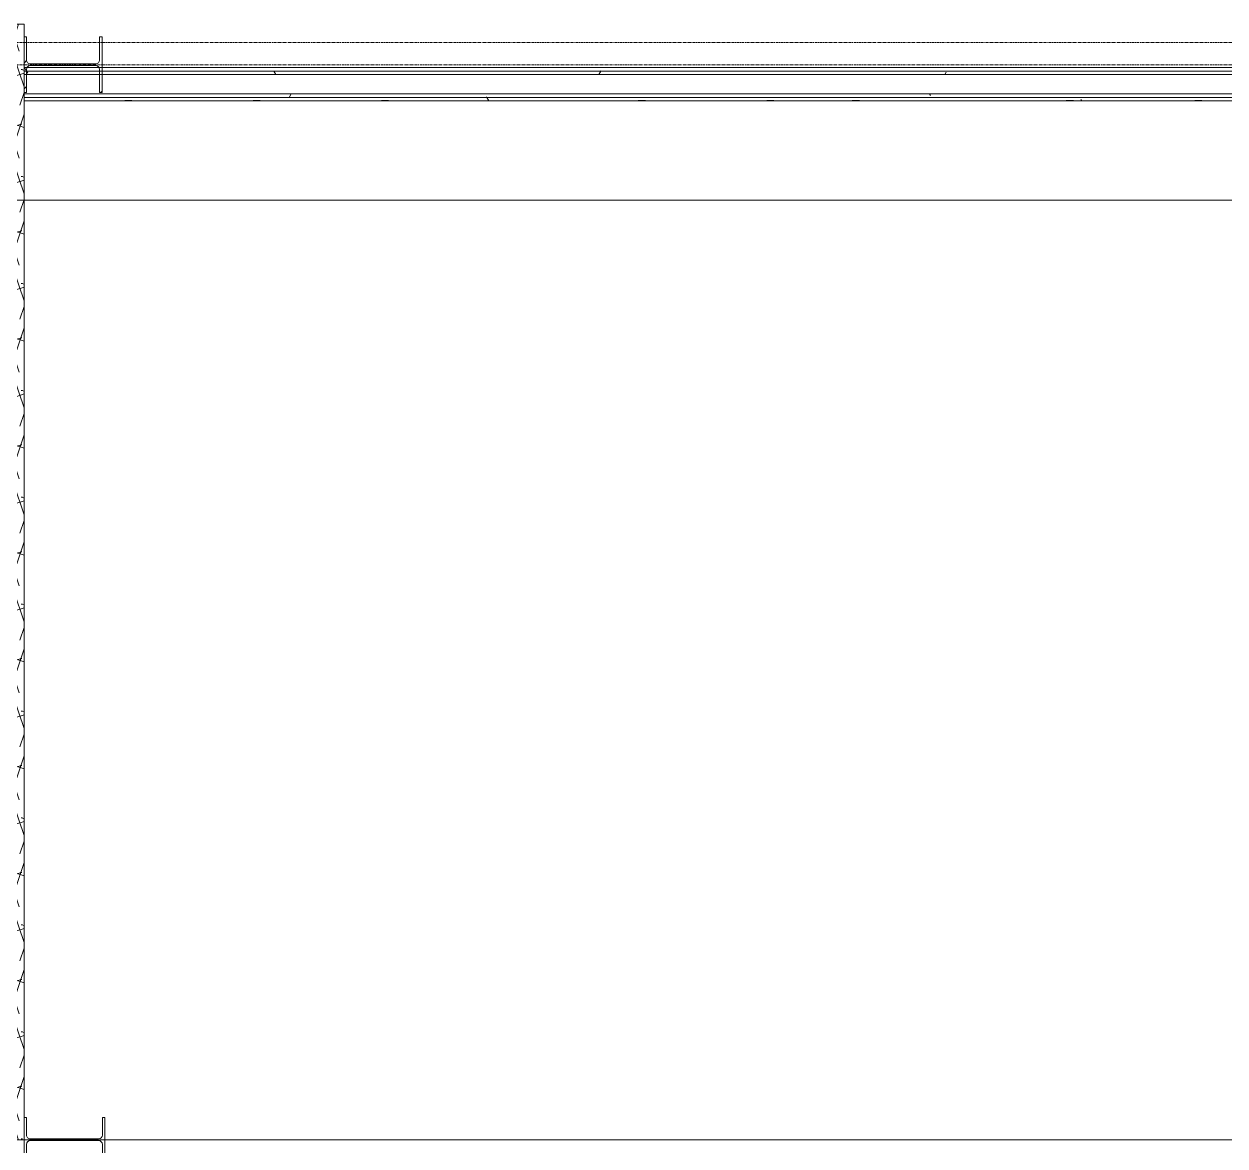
# Model space of a CAD drawing. Header units: inches. Extents: x 21592 to 24810, y -23179 to -20467.
# Drawn here: x 22069.6 to 22285.1, y -22544.2 to -22342.7 of the extents above; entities that cross this region are included whole.
import ezdxf

# ---------------------------------------------------------------- set-up
doc = ezdxf.new("R2010")
doc.units = ezdxf.units.IN
doc.header["$MEASUREMENT"] = 0
doc.linetypes.add('Grid Line 1_2_', pattern=[0.875, 0.5, -0.125, 0.125, -0.125])
for name, color, linetype, lineweight in [('A-WALL', 113, 'Continuous', 20), ('A-WALL-PATT', 111, 'Continuous', 50), ('G-ANNO-SYMB', 111, 'Continuous', 9), ('I-WALL', 2, 'Continuous', 20), ('S-COLS', 52, 'Continuous', 20), ('S-GRID', 1, 'Continuous', 9)]:
    doc.layers.add(name, color=color, linetype=linetype, lineweight=lineweight)
pattern_1 = [(0, (0, 0), (30.72, 7.68), [1.267, -21.773, 1.267, -21.773, -122.88]), (0, (0, 0), (30.72, 7.68), [-46.08, 1.267, -44.813, 1.267, -21.773, -53.76]), (0, (0, 0), (30.72, 7.68), [-115.2, 1.267, -14.093, 1.267, -37.133]), (120, (11.52, 3.84), (-22.0110751, 22.7643004), [1.267, -21.773, 1.267, -21.773, -122.88]), (120, (11.52, 3.84), (-22.0110751, 22.7643004), [-46.08, 1.267, -44.813, 1.267, -21.773, -53.76]), (120, (11.52, 3.84), (-22.0110751, 22.7643004), [-115.2, 1.267, -14.093, 1.267, -37.133]), (240, (15.36, 19.2), (-8.7089249, -30.4443004), [1.267, -21.773, 1.267, -21.773, -122.88]), (240, (15.36, 19.2), (-8.7089249, -30.4443004), [-46.08, 1.267, -44.813, 1.267, -21.773, -53.76]), (240, (15.36, 19.2), (-8.7089249, -30.4443004), [-115.2, 1.267, -14.093, 1.267, -37.133])]

# ---------------------------------------------------------------- blocks, each defined once
blk = doc.blocks.new('W-Wide Flange-Column - B4_F-1389255-Enlarged First Floor Plan _West_')
at = {"layer": 'S-COLS', "lineweight": 9}
h = blk.add_hatch(dxfattribs=at)
h.set_pattern_fill('FP_12', color=8, style=0, pattern_type=2)
h.set_pattern_definition([(135, (-22543.053, -22076.89), (-9.503515, -9.503515), []), (135, (-22557.453, -22076.89), (-9.503515, -9.503515), [])])
h.paths.add_polyline_path([(4, -7.25), (4, -6.82), (0.84, -6.82), (0.35, -6.61), (0.14, -6.12), (0.14, 6.12), (0.35, 6.61), (0.84, 6.82), (4, 6.82), (4, 7.25), (-4, 7.25), (-4, 6.82), (-0.84, 6.82), (-0.35, 6.61), (-0.14, 6.12), (-0.14, -6.12), (-0.35, -6.61), (-0.84, -6.82), (-4, -6.82), (-4, -7.25)], flags=0)
at = {"layer": 'S-COLS', "color": 7}
for p, q in [((4, 7.25), (-4, 7.25)), ((-4, 7.25), (-4, 6.82)), ((-4, 6.82), (-0.84, 6.82)), ((0.84, 6.82), (4, 6.82)), ((4, 6.82), (4, 7.25)), ((-0.14, 6.12), (-0.14, -6.12)), ((0.14, -6.12), (0.14, 6.12)), ((-0.84, -6.82), (-4, -6.82)), ((-4, -6.82), (-4, -7.25)), ((-4, -7.25), (4, -7.25)), ((4, -6.82), (0.84, -6.82)), ((4, -7.25), (4, -6.82))]:
    blk.add_line(p, q, dxfattribs=at)
for centre, start, end in [((-0.84, 6.12), 0, 90), ((0.84, 6.12), 90, 180), ((-0.84, -6.12), 270, 0), ((0.84, -6.12), 180, 270)]:
    blk.add_arc(centre, 0.691, start, end, dxfattribs=at)

msp = doc.modelspace()

# ---------------------------------------------------------------- hatches: boundary and pattern name
at = {"layer": 'A-WALL-PATT', "lineweight": 9}
h = msp.add_hatch(dxfattribs=at)
h.set_pattern_fill('FP_7', color=8, style=0, pattern_type=2)
h.set_pattern_definition([(161.57, (0.48, 0.48), (-3.839953776, -1.544e-05), [0, -27.322, 3.034, 0]), (18.43, (-0.48, 0.48), (-3.839953776, 1.544e-05), [0, -27.322, 3.034, 0]), (108.43, (0.48, 0.48), (1.919622, -9.60052459), [9.106, -21.25]), (71.57, (-0.48, 0.48), (1.919622, 9.60052459), [9.106, -21.25])])
h.paths.add_polyline_path([(22069.64023, -22542.92781), (22069.64023, -22342.74031), (22061.64023, -22342.74031), (22061.64023, -22542.92781)], flags=0)
h = msp.add_hatch(dxfattribs=at)
h.set_pattern_fill('FP_11', color=8, style=0, pattern_type=2)
h.set_pattern_definition(pattern_1)
h.paths.add_polyline_path([(22781.38923, -22351.17781), (22781.38923, -22350.55281), (22069.64023, -22350.55281), (22069.64023, -22351.17781), (22755.74854, -22351.17781)], flags=0)
h = msp.add_hatch(dxfattribs=at)
h.set_pattern_fill('FP_11', color=8, style=0, pattern_type=2)
h.set_pattern_definition(pattern_1)
h.paths.add_polyline_path([(22781.38923, -22351.80281), (22781.38923, -22351.17781), (22069.64023, -22351.17781), (22069.64023, -22351.80281), (22755.74854, -22351.80281)], flags=0)
h = msp.add_hatch(dxfattribs=at)
h.set_pattern_fill('FP_11', color=8, style=0, pattern_type=2)
h.set_pattern_definition(pattern_1)
h.paths.add_polyline_path([(22781.38923, -22355.92781), (22781.38923, -22355.30281), (22069.64023, -22355.30281), (22069.64023, -22355.92781), (22755.74854, -22355.92781)], flags=0)
h = msp.add_hatch(dxfattribs=at)
h.set_pattern_fill('FP_11', color=8, style=0, pattern_type=2)
h.set_pattern_definition(pattern_1)
h.paths.add_polyline_path([(22781.38923, -22356.55281), (22781.38923, -22355.92781), (22069.64023, -22355.92781), (22069.64023, -22356.55281), (22755.74854, -22356.55281)], flags=0)
at = {"layer": 'S-COLS', "lineweight": 9}
h = msp.add_hatch(dxfattribs=at)
h.set_pattern_fill('FP_6', color=8, style=0, pattern_type=2)
h.set_pattern_definition([(45, (0, 0), (-9.503515, 9.503515), []), (45, (0, 14.4), (-9.503515, 9.503515), [])])
h.paths.add_polyline_path([(22083.64023, -22355.05281), (22083.64023, -22345.05281), (22083.20663, -22345.05281), (22083.20663, -22349.21687), (22083.00412, -22349.70577), (22082.51523, -22349.90828), (22070.76523, -22349.90828), (22070.27633, -22349.70577), (22070.07382, -22349.21687), (22070.07382, -22345.05281), (22069.64023, -22345.05281), (22069.64023, -22355.05281), (22070.07382, -22355.05281), (22070.07382, -22350.88875), (22070.27633, -22350.39985), (22070.76523, -22350.19734), (22082.51523, -22350.19734), (22083.00412, -22350.39985), (22083.20663, -22350.88875), (22083.20663, -22355.05281)], flags=0)

# ---------------------------------------------------------------- linework, layer by layer
at = {"layer": 'A-WALL', "color": 7}
for p, q in [((22069.64023, -22342.74031), (22058.32773, -22342.74031)), ((22069.64023, -22539.05281), (22069.64023, -22342.74031)), ((22069.64023, -22351.17781), (22781.38923, -22351.17781)), ((22069.64023, -22351.80281), (22781.38923, -22351.80281)), ((22069.64023, -22355.30281), (22781.38923, -22355.30281)), ((22069.64023, -22355.92781), (22781.38923, -22355.92781))]:
    msp.add_line(p, q, dxfattribs=at)
at = {"layer": 'G-ANNO-SYMB'}
msp.add_line((24581.52474, -22374.35697), (21776.42336, -22374.35697), dxfattribs=at)
at = {"layer": 'I-WALL', "color": 7}
for p, q in [((22792.13923, -22350.55281), (22069.64023, -22350.55281)), ((22069.64023, -22356.55281), (22781.38923, -22356.55281))]:
    msp.add_line(p, q, dxfattribs=at)
at = {"layer": 'S-COLS', "color": 7}
for p, q in [((22070.07382, -22345.05281), (22069.64023, -22345.05281)), ((22070.07382, -22349.21687), (22070.07382, -22345.05281)), ((22083.64023, -22345.05281), (22083.20663, -22345.05281)), ((22083.20663, -22345.05281), (22083.20663, -22349.21687)), ((22083.64023, -22355.05281), (22083.64023, -22345.05281)), ((22070.07382, -22355.05281), (22070.07382, -22350.88875)), ((22082.51523, -22349.90828), (22070.76523, -22349.90828)), ((22070.76523, -22350.19734), (22082.51523, -22350.19734)), ((22083.20663, -22350.88875), (22083.20663, -22355.05281)), ((22069.64023, -22355.05281), (22070.07382, -22355.05281)), ((22083.20663, -22355.05281), (22083.64023, -22355.05281))]:
    msp.add_line(p, q, dxfattribs=at)
for centre, start, end in [((22070.76523, -22349.21687), 180, 270), ((22070.76523, -22350.88875), 90, 180), ((22082.51523, -22349.21687), 270, 0), ((22082.51523, -22350.88875), 0, 90)]:
    msp.add_arc(centre, 0.69141, start, end, dxfattribs=at)
at = {"layer": 'S-GRID', "linetype": 'Grid Line 1_2_'}
for p, q in [((22765.01217, -22346.05281), (21705.56096, -22346.05281)), ((22765.01217, -22350.05281), (21657.56096, -22350.05281)), ((24479.10753, -22543.05281), (21657.56096, -22543.05281)), ((24588.97484, -22543.05281), (21790.20666, -22543.05281))]:
    msp.add_line(p, q, dxfattribs=at)

# ---------------------------------------------------------------- block references
at = {"layer": 'S-COLS', "color": 43, "lineweight": 13, "rotation": 269.9999999999997}
msp.add_blockref('W-Wide Flange-Column - B4_F-1389255-Enlarged First Floor Plan _West_', (22076.89023, -22543.05281), dxfattribs=at)

doc.saveas('drawing.dxf')
